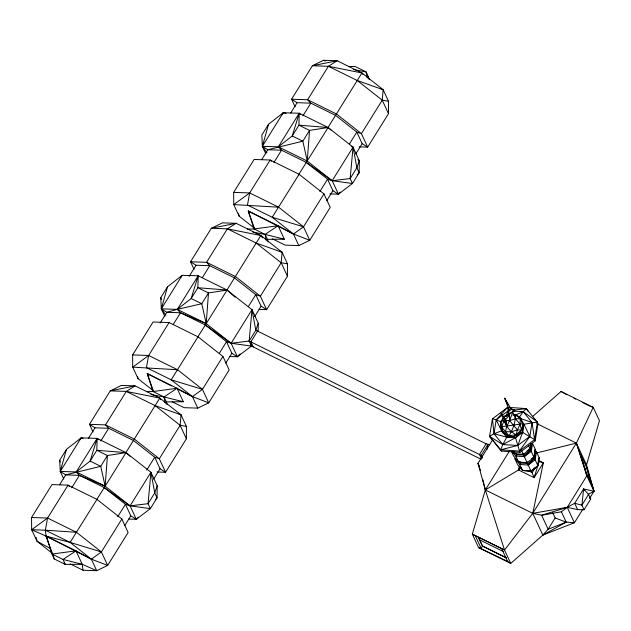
<?xml version="1.0" encoding="UTF-8"?>
<svg xmlns="http://www.w3.org/2000/svg" width="631" height="631" viewBox="0 0 631 631"><rect width="100%" height="100%" fill="white"/><g stroke="black" fill="none" stroke-linecap="round" stroke-linejoin="round"><path stroke-width="0.95" d="M157.087 471.964L165.582 472.264L186.382 438.797L186.405 426.398L181.042 414.867L159.809 398.082L135.05 385.88L121.357 385.431L110.267 390.873L89.468 424.332L92.994 431.919M259.089 309.427L266.637 309.687L287.444 276.228L287.468 263.829L282.104 252.29L260.871 235.513L236.104 223.303L222.412 222.861L211.33 228.296L190.53 261.762L194.056 269.35M359.197 146.842L367.684 147.141L388.491 113.675L388.515 101.275L383.151 89.736L361.918 72.959L337.151 60.757L323.458 60.308L312.377 65.75L291.577 99.209L295.103 106.797M258.182 331.59L258.253 323.182L251.998 309.718L227.081 290.055L198.166 275.794L182.178 275.313L167.499 286.821L160.795 297.603L161.315 308.875L164.833 316.454M63.77 479.032L60.253 471.452L59.732 460.173L66.436 449.39L81.123 437.882L97.111 438.371L126.026 452.624L150.935 472.288L157.19 485.76L157.048 497.843L150.352 508.625L136.328 519.321L128.771 519.061M519.952 452.372L501.314 451.062L489.577 436.415L492.456 418.818L507.679 407.303L526.317 408.612L538.054 423.259L535.175 440.856L519.952 452.372L517.783 445.454L522.626 432.416L523.115 423.48L520.386 417.596L515.653 414.662L513.744 414.346M167.499 286.821L161.315 308.875L177.303 309.364L198.166 275.794L197.889 287.728L191.185 298.51L177.303 309.364L166.813 312.298L160.14 323.025M509.375 409.274L508.334 414.244L509.564 414.015L514.817 410.45L508.499 407.326L508.334 414.244L514.817 410.45L511.205 409.18M513.871 411.112L523.233 411.664L537.462 421.989L534.583 439.586L519.368 451.102L500.722 449.793L489.577 436.415L493.986 433.726L506.748 437.196L513.587 436.865L521.49 430.019L523.115 423.48L520.204 418.771L515.653 414.662L514.344 414.614L520.386 417.596L520.07 424.182L521.49 430.019L519.092 433.828L515.551 437.725L502.789 444.555L500.722 449.793L501.314 451.062M501.929 420.372L500.801 421.697L503.041 432.795L507.687 435.548L513.587 436.865L519.092 433.828L522.689 428.804L521.49 430.019L517.444 429.9L509.596 420.632L509.493 414.039L509.596 420.632L506.788 426.343L505.447 431.707L503.041 432.795L500.304 426.911L500.801 421.697L504.248 416.381L509.927 413.699M504.169 418.014L504.248 416.381L506.535 415.853M96.993 499.074L105.156 486.193L107.436 455.527L96.827 450.297L97.111 438.371L98.381 439.744M197.542 337.333L206.219 323.616L208.49 292.95L197.889 287.728L227.081 290.055L235.047 297.177M500.801 421.697L504.059 420.459L509.414 415.758L509.564 414.015M100.794 440.998L108.698 428.283L94.997 427.818L89.468 424.332L105.503 424.876L108.698 428.283L133.425 440.47L154.698 457.246L160.053 468.778L165.582 472.264L159.32 458.769L180.119 425.302L181.042 414.867L178.486 413.479M202.346 277.632L209.76 265.706L196.06 265.241L190.53 261.762L206.566 262.307L209.76 265.706L234.487 277.9L255.76 294.677L261.108 306.209L266.637 309.687L260.374 296.191L281.181 262.733L282.104 252.29L279.549 250.901M302.896 115.875L310.807 103.161L297.106 102.695L291.577 99.209L307.605 99.753L310.807 103.161L335.534 115.347L356.807 132.124L362.155 143.655L367.684 147.141L361.421 133.646L382.228 100.179L383.151 89.736L380.596 88.356M480.964 459.171L251.477 346.056L249.15 341.032L251.998 309.718L231.127 343.28L237.382 356.752L251.477 346.056L250.886 341.805L257.535 331.109L486.122 443.806L489.711 444.729M138.331 517.246L136.328 519.321L130.073 505.849L150.935 472.288L148.056 503.688L150.352 508.625L130.073 505.849L125.451 504.303L104.178 487.526L79.451 475.332L76.241 471.933L60.253 471.452L66.436 449.39M265.88 153.909L262.362 146.329L261.841 135.05L268.546 124.268L283.224 112.76L299.212 113.249L328.128 127.501L353.044 147.165L350.158 178.557L352.453 183.503L338.429 194.198L329.934 193.906M589.882 497.875L594.008 491.241L583.604 488.954L581.908 505.147L584.054 509.777L577.641 509.643L567.253 507.324L532.753 513.326L485.318 489.94L478.006 463.328L492.44 440.107M368.157 78.686L368.394 76.864L366.098 71.918L355.064 66.476L348.422 66.578M166.079 403.769L166.332 401.908L164.036 396.962L153.01 391.528L146.345 391.654M501.874 429.025L501.59 430.839L506.748 437.196L515.551 437.725L522.626 432.416L523.927 424.261L521.624 421.429M511.891 451.323L515.842 456.063L524.329 456.663L529.866 450.723L530.947 443.956L532.572 443.396L535.348 449.375L534.039 457.388L527.106 462.633L518.611 462.034L513.539 455.945L511.56 451.678M519.834 461.474L520.575 463.075L519.731 464.44L528.218 465.039L533.755 459.108L534.836 452.332L536.46 451.78L539.229 457.735L537.92 465.757L531.389 471.065L522.5 470.403L517.42 464.313L514.659 458.351L519.731 464.44L522.5 470.403L531.389 471.065L537.92 465.757L535.151 459.794L534.836 452.332M487.1 449.217L487.85 444.642L481.193 455.345L481.713 458.753M531.042 443.719L530.174 449.059L523.241 454.304L514.754 453.713L513.058 451.678M531.61 458.627L534.039 457.388L531.263 451.417L532.572 443.396M537.92 465.757L530.986 471.002L528.218 465.039L535.151 459.794L536.46 451.78L534.772 449.745M69.323 486.493L68.045 485.136L52.01 484.584L31.55 517.507L31.653 529.725L45.353 530.182L70.112 542.392L91.345 559.161L96.709 570.692L82.243 564.303L65.324 564.406L54.29 558.971L51.994 554.026L46.173 536.153L45.353 530.182L47.577 518.051L68.045 485.136L96.961 499.389L121.862 519.021L128.125 532.517L107.656 565.431L96.709 570.692L83.016 570.235L70.207 563.917M177.35 388.917L192.408 396.583L208.719 402.862L229.187 369.94L222.924 356.452L198.024 336.82L169.108 322.559L148.64 355.482L146.416 367.613L171.175 379.815L202.456 389.366L208.719 402.862L197.771 408.123L184.071 407.665L172.121 401.766M254.743 229.337L248.283 211.03L278.105 225.732L284.344 239.181L265.091 234.401L254.064 228.966L248.283 211.03L293.454 234.038L309.766 240.308L330.234 207.394L323.963 193.898L299.07 174.266L270.155 160.014L249.687 192.928L247.462 205.059L272.221 217.269L303.503 226.821L309.766 240.308L298.818 245.569L285.117 245.112L272.316 238.794M552.709 512.703L555.146 517.948L548.118 529.251L542.849 535.08L510.747 563.42L478.566 547.558L472.343 534.157L485.318 489.94L518.532 469.953L519.313 466.167M478.566 547.558L507.584 561.393L510.747 563.42L504.524 550.019L532.753 513.326L543.338 462.838L538.133 460.275M537.857 463.982L539.229 457.735L538.637 459.171M516.158 414.709L523.233 411.664L532.051 422.51L529.835 436.4L517.783 445.454L502.789 444.555L493.986 433.726L492.456 418.818L496.187 419.812L501.59 430.839L503.301 431.801L500.304 426.911L500.769 425.042M523.115 423.48L520.07 424.182L517.444 429.9L516.134 434.72L509.083 435.776L507.687 435.548L504.634 433.197M266.929 152.623L262.362 146.329L268.546 124.268M198.166 275.794L191.185 298.51L201.794 303.732L206.219 323.616L231.127 343.28L251.477 346.056M529.732 470.245L531.389 471.065L534.134 477.643L543.338 462.838L539.087 461.521L534.134 477.643L518.532 469.953L520.062 467.484M157.19 485.76L154.753 492.898L148.056 503.688L130.073 505.849L104.178 487.526M258.253 323.182L255.823 330.297L249.15 341.032L231.127 343.28L226.505 341.726L205.241 324.949L180.513 312.763L177.303 309.364L201.794 303.732L208.49 292.95L227.081 290.055L206.219 323.616L180.513 312.763L166.813 312.298L161.315 308.875L182.178 275.313L180.411 277.664M534.67 451.204L535.348 449.375M505.904 420.514L509.596 420.632L512.774 412.146L515.464 418.739L520.07 424.182L500.304 426.911M505.952 415.876L508.255 410.781L507.679 407.303L496.187 419.812L493.986 433.726L501.59 430.839L503.112 432.022M582.665 509.485L574.415 522.752L542.849 535.08L532.753 513.326L576.387 443.128L593.227 407.326L561.046 391.465L532.596 416.531M502.394 419.576L504.248 416.381L509.414 415.758M126.011 452.395L159.809 398.082L126.303 391.417L110.267 390.873L135.05 385.88L126.303 391.417L105.503 424.876L134.419 439.137L159.32 458.769L154.698 457.246L146.786 469.969M227.073 289.826L260.871 235.513L227.365 228.84L211.33 228.296L236.104 223.303L227.365 228.84L206.566 262.307L235.481 276.559L260.374 296.191L255.76 294.677L248.346 306.603M327.623 128.069L361.918 72.959L328.412 66.294L312.377 65.75L337.151 60.757L328.412 66.294L307.605 99.753L336.528 114.014L361.421 133.646L356.807 132.124L349.393 144.049M83.04 438.277L81.123 437.882L60.253 471.452L65.75 474.867L79.451 475.332L105.156 486.193L130.073 505.849M153.246 390.66L138.079 378.687L132.715 367.155L132.613 354.93L153.073 322.015L169.108 322.559M254.293 228.114L239.125 216.133L233.762 204.602L233.659 192.384L254.119 159.462L270.155 160.014L271.433 161.37M351.183 146.558L353.044 147.165L359.299 160.637L359.157 172.72L352.453 183.503L332.174 180.726L306.287 162.404L281.552 150.21L267.86 149.744L262.362 146.329L283.224 112.76L286.103 113.351M59.598 484.766L65.75 474.867L100.731 466.309L107.436 455.527L126.026 452.624L130.365 456.513M88.577 438.151L94.997 427.818M189.142 276.37L196.06 265.241M261.699 159.643L267.86 149.744L302.833 141.186L309.537 130.404L328.128 127.501L331.023 130.096M290.678 113.028L297.106 102.695M76.241 471.933L97.111 438.371L90.13 461.08L76.241 471.933L105.156 486.193L126.026 452.624L96.827 450.297L90.13 461.08L100.731 466.309L105.156 486.193M262.362 146.329L278.35 146.81L299.212 113.249L300.49 114.621M71.753 487.708L79.451 475.332M173.328 324.31L180.513 312.763M273.862 162.585L281.552 150.21L278.35 146.81L292.232 135.957L298.936 125.175L299.212 113.249L292.232 135.957L302.833 141.186L307.265 161.071L332.174 180.726L338.429 194.198L340.44 192.124M298.589 174.779L328.128 127.501L298.936 125.175L309.537 130.404L307.265 161.071L278.35 146.81M76.288 551.486L91.345 559.161L107.656 565.431L101.394 551.944L76.501 532.312L47.577 518.051L31.653 529.725L46.173 536.153L70.112 542.392L96.961 499.389M197.771 408.123L192.408 396.583L171.175 379.815L198.024 336.82M298.818 245.569L293.454 234.038L272.221 217.269L299.07 174.266M117.752 516.679L125.451 504.303L130.798 515.835L136.328 519.321M219.328 353.281L226.505 341.726L231.861 353.257L237.382 356.752L240.064 353.983M319.862 191.556L327.552 179.18L332.174 180.726L350.158 178.557L356.862 167.775L359.299 160.637L357.714 159.643M54.29 558.971L46.173 536.153L75.996 550.855L91.345 559.161L101.394 551.944L121.862 519.021M167.176 404.621L166.332 401.908L183.298 401.734L177.059 388.278L153.01 391.528L147.236 373.576L177.059 388.278L192.408 396.583L202.456 389.366L222.924 356.452M247.399 229.085L254.064 228.966L278.105 225.732L293.454 234.038L303.503 226.821L323.963 193.898M332.174 180.726L353.044 147.165L356.862 167.775L359.157 172.72L357.154 174.803M124.646 525.733L130.798 515.835M153.625 479.118L160.053 468.778M225.709 363.164L231.861 353.257M254.687 316.541L261.108 306.209M326.755 200.611L332.908 190.712L327.552 179.18L306.287 162.404M355.734 153.996L362.155 143.655M339.446 192.565L338.429 194.198L332.908 190.712M486.122 443.806L479.473 454.501L481.453 458.753M509.209 451.496L485.318 489.94L504.524 550.019L472.343 534.157L504.524 550.019M478.456 537.336L482.541 546.123L481.153 548.363L475.435 536.058M535.143 467.871L532.178 472.627L528.037 470.584M538.101 463.107L539.087 461.521M585.158 469.732L586.625 467.374L586.491 464.881L599.45 420.727L593.227 407.326L590.616 406.474M532.753 513.326L541.627 515.259L561.377 511.78L567.253 507.324L586.838 475.806L580.134 453.389L586.625 467.374L594.008 491.241L588.21 494.404M584.054 509.777L590.719 499.058L588.565 494.428L583.604 488.954L574.691 503.286L567.253 507.324L541.627 515.259L548.118 529.251L566.196 522.152L574.415 522.752L567.253 507.324M588.565 494.428L581.908 505.147L574.691 503.286L577.641 509.643M518.532 469.953L520.575 466.908M519.368 451.102L529.835 436.4L523.927 424.261L521.971 422.462M519.313 417.115L523.233 411.664L526.317 408.612L528.147 411.373M282.049 114.329L283.224 112.76M79.94 439.452L81.123 437.882M155.715 499.231L157.048 497.843L154.753 492.898L150.935 472.288M527.106 462.633L524.329 456.663L531.263 451.417L530.947 443.956M507.292 415.679L509.264 414.196M531.263 451.417L529.866 450.723L523.998 455.14L516.686 454.699L515.464 453.192M535.151 459.794L533.755 459.108L527.887 463.517L520.575 463.075L519.352 461.569M278.602 207.189L249.687 192.928L233.762 204.602L278.602 207.189L303.503 226.821M177.556 369.734L148.64 355.482L132.715 367.155L177.556 369.734L202.456 389.366M278.105 225.732L265.091 234.401L252.889 232.184M177.059 388.278L164.036 396.962L150.896 394.58M75.996 550.855L63.029 559.46L51.994 554.026L75.996 550.855L82.243 564.303L83.016 570.235M514.817 410.45L511.41 409.535L509.343 410.742L504.69 398.066L507.868 405.149M542.849 535.08L566.196 522.152L561.377 511.78M526.94 450.715L530.174 449.059L528.612 445.715M535.175 440.856L534.583 439.586L522.626 432.416L516.134 434.72C510.376 432.022 505.691 426.059 504.319 420.38M506.078 420.467L509.596 420.632L515.464 418.739L520.204 418.771M517.444 429.9L511.402 431.785L505.447 431.707L501.621 426.966L504.059 420.459L506.788 426.343L506.243 420.404L500.801 412.808L505.431 422.794L506.243 420.404L509.596 420.632M500.722 449.793L517.783 445.454L515.551 437.725L509.083 435.776L503.041 432.795M536.318 453.026L576.387 443.128L586.491 464.881L594.008 491.241L586.838 475.806L576.387 443.128L536.855 423.638M512.979 415.135L515.653 414.662C515.48 422.1 512.924 429.459 509.083 435.776L505.447 431.707M513.003 410.205L526.317 408.612M537.462 421.989L523.927 424.261L522.46 423.582M266.093 240.151L265.091 234.401L267.386 239.346L284.344 239.181M233.659 192.384L249.687 192.928M229.834 356.491L237.382 356.752M132.613 354.93L148.64 355.482M31.55 517.507L47.577 518.051M524.061 470.655L530.986 471.002M45.353 530.182L76.501 532.312M328.412 66.294L357.327 80.547L382.228 100.179L388.515 101.275M227.365 228.84L256.281 243.101L281.181 262.733L287.468 263.829M126.303 391.417L155.218 405.67L180.119 425.302L186.405 426.398M353.494 69.591L366.098 71.918L367.124 77.621M183.298 401.734L164.036 396.962L165.038 402.72M82.243 564.303L63.029 559.46L65.324 564.406L64.031 562.923M70.112 542.392L101.394 551.944M520.528 418.511L532.051 422.51L534.583 439.586M357.327 80.547L383.151 89.736M256.281 243.101L282.104 252.29M155.218 405.67L181.042 414.867M555.146 517.948L566.196 522.152M501.203 421.958L496.187 419.812L508.255 410.781L508.98 413.605M249.15 341.032L481.193 455.345L482.612 456.663M323.458 60.308L325.17 61.065M257.535 331.109L255.823 330.297L251.998 309.718M566.827 394.746L561.046 391.465M573.871 398.224L575.638 399.092M582.681 402.57L589.733 406.041M177.303 309.364L206.219 323.616M503.254 551.494L479.497 539.781L478.692 538.03M506.117 557.678L482.368 545.965L479.907 540.672M482.541 546.123L506.33 557.851M153.041 390.061L147.236 373.576L160.14 380.154M161.859 381.029L171.324 385.849M75.428 551.052L46.173 536.153L47.735 539.513M50.709 548.67L37.024 541.264L31.653 529.725M489.577 436.415L502.789 444.555L507.687 435.548L505.494 433.671M205.241 324.949L231.127 343.28M52.184 553.237L37.024 541.264L36.148 537.462M589.33 497.804L590.719 499.058M534.339 418.803L535.577 420.285M161.315 308.875L165.882 315.169M482.305 456.931L481.193 455.345L482.376 457.893M361.918 72.959L362.983 74.497M260.871 235.513L262.472 237.824M159.809 398.082L160.881 399.62M504.824 398.35L511.41 409.535M521.143 467.871L522.5 470.403M594.008 491.241L590.892 482.36L586.073 471.98L576.387 443.128M583.604 488.954L584.338 490.539M382.228 100.179L388.491 113.675M529.141 449.162L529.866 450.723M533.014 457.507L533.755 459.108M523.265 453.571L524.329 456.663M527.137 461.916L528.218 465.039M521.687 450.96L523.241 454.304M515.961 453.129L516.686 454.699L515.842 456.063L518.611 462.034M513.587 451.197L514.754 453.713M479.205 465.899L478.006 463.328L480.467 470.418M501.866 549.088L507.584 561.393M281.181 262.733L287.444 276.228M248.283 211.03L249.45 213.546M250.886 341.805L253.252 346.908M180.119 425.302L186.382 438.797M147.236 373.576L148.79 376.944M368.394 76.864L369.238 79.569M267.386 239.346L268.23 242.059M586.625 467.374L590.892 482.36M160.795 297.603L161.299 299.433M59.732 460.173L60.237 462.002M482.865 479.663L485.318 489.94L485.271 488.284M520.386 417.596L521.056 420.42M238.471 213.286L239.125 216.133M137.645 376.786L138.079 378.687M522.176 427.834L522.626 432.416M353.044 147.165L353.171 148.987"/></g></svg>
